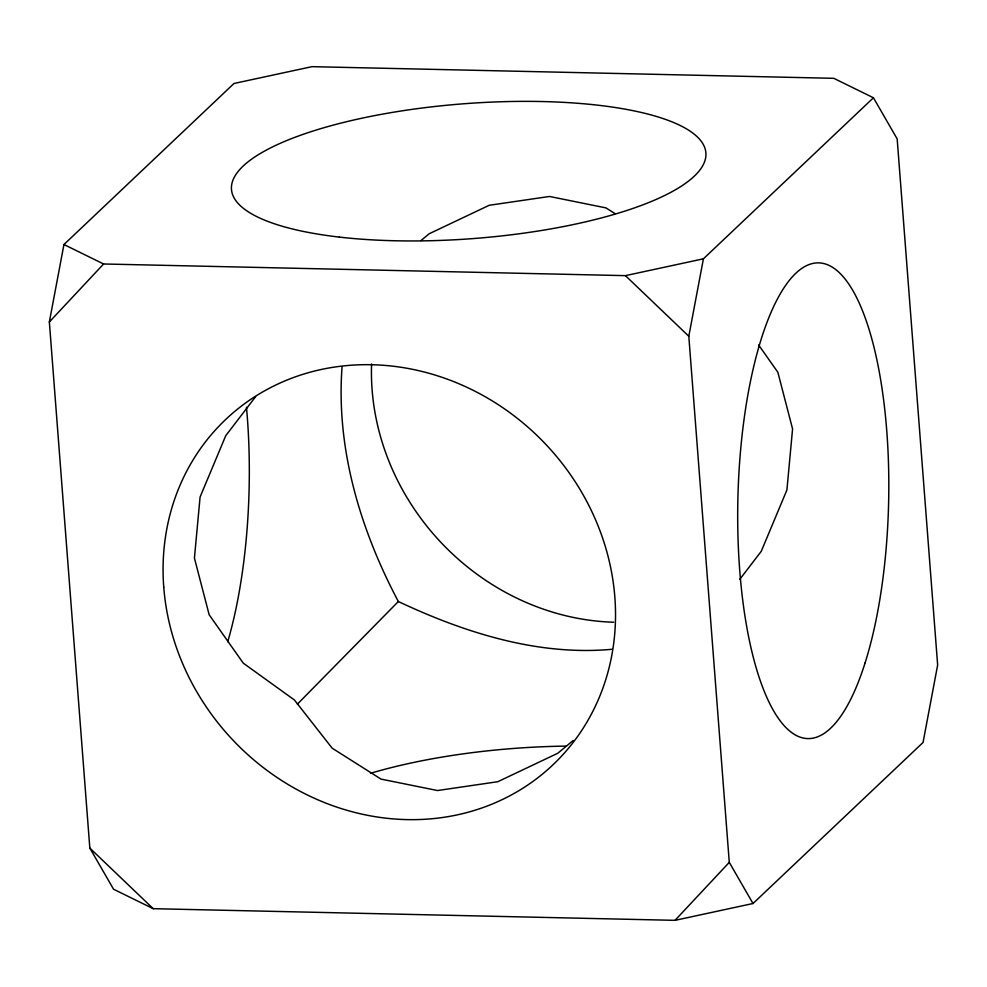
<?xml version="1.0" encoding="UTF-8"?>
<svg xmlns="http://www.w3.org/2000/svg" width="987" height="987" viewBox="0 0 987 987"><rect width="100%" height="100%" fill="white"/><g stroke="black" fill="none" stroke-linecap="round" stroke-linejoin="round"><path stroke-width="1.48" d="M342.033 367.102C335.962 448.875 360.366 529.809 398.341 601.527C464.655 632.704 538.1 656.121 612.137 649.273M49.35 321.972L63.945 244.529L233.993 83.488L311.966 66.66L833.793 78.318L873.446 97.775L897.171 138.92L937.65 665.028L923.055 742.471L753.007 903.512L675.034 920.34L153.207 908.682L113.554 889.225L89.829 848.08L49.35 321.972L103.598 263.985L625.437 275.644L703.41 258.816L873.446 97.775M753.007 903.512L729.282 862.367L688.803 336.259L703.41 258.816M255.633 396.651L225.739 435.711L200.09 497.016L194.427 558.074L209.145 614.728L243.246 663.128L294.397 699.968L332.212 748.22L381.019 779.101L437.5 790.538L497.793 781.716L557.791 753.254L573.176 740.484M739.769 579.357L761.261 551.289L786.91 489.984L792.573 428.926L777.855 372.272L758.621 344.969M675.034 920.34L729.282 862.367M398.341 601.527L297.395 704.15M420.931 240.618L429.209 233.746L489.207 205.284L549.5 196.462L605.981 207.899L614.963 213.587M63.945 244.529L103.598 263.985M625.437 275.644L688.803 336.259M89.829 848.08L153.207 908.682M613.68 622.217A237.892 215.277 46.6 0 1 371.581 363.944M246.466 407.212A237.892 75.382 -88.7 0 1 227.738 641.735M370.483 773.314A237.892 67.56 -4.4 0 1 566.328 746.11M339.318 237.09A237.892 67.56 -4.4 0 0 705.606 158.006A237.892 67.56 -4.4 0 0 361.168 118.366A237.892 67.56 -4.4 0 0 339.318 237.09M163.743 587.129A237.892 215.277 46.6 0 0 517.262 791.636A237.892 215.277 46.6 0 0 486.949 397.736A237.892 215.277 46.6 0 0 163.743 587.129M865.13 662.795A237.892 75.382 -88.7 0 0 834.829 268.883A237.892 75.382 -88.7 0 0 739.719 570.252A237.892 75.382 -88.7 0 0 865.13 662.795"/></g></svg>
